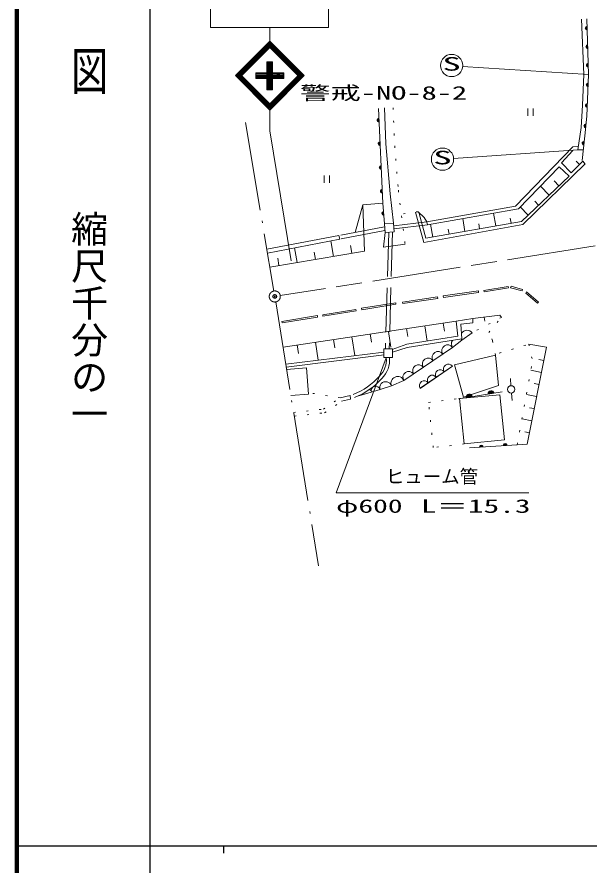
# Model space of a CAD drawing. Units: millimetres, scale not verified. Extents: x 40000 to 680000, y 20000 to 380000.
# Drawn here: x 40000 to 117504, y 202409 to 317200 of the extents above; entities that cross this region are included whole.
import ezdxf
from ezdxf.enums import TextEntityAlignment as Align

# ---------------------------------------------------------------- set-up
doc = ezdxf.new("R2010")
doc.units = ezdxf.units.MM
doc.header["$LTSCALE"] = 1000
doc.header["$PDMODE"] = 32
doc.header["$PDSIZE"] = 500
for name, pattern in [('CHAIN', [18.5, 12, -1.5, 3.5, -1.5]), ('DASHED', [7.5, 6, -1.5]), ('DOTTED', [1.75, 0.25, -1.5]), ('LONG_DASHED_DOTTED', [15.25, 12, -1.5, 0.25, -1.5])]:
    doc.linetypes.add(name, pattern=pattern)
for name, color, linetype, lineweight in [('M-BGD', 7, 'Continuous', 13), ('M-BMK', 2, 'CHAIN', 13), ('M-STR-HTXT', 7, 'Continuous', 13), ('M-STR-STR3', 7, 'Continuous', 13), ('M-STR-STRC', 7, 'Continuous', 13), ('M-TTL', 2, 'Continuous', 140), ('M-TTL-BAND', 7, 'Continuous', 25)]:
    doc.layers.add(name, color=color, linetype=linetype, lineweight=lineweight)
doc.layers.add('M-OTRS', color=6, linetype='Continuous')
doc.styles.add('@ＭＳ ゴシック', font='')
doc.styles.add('ＭＳ ゴシック', font='')
doc.styles.get('@ＭＳ ゴシック').set_extended_font_data('@MS Gothic')
doc.styles.get('ＭＳ ゴシック').set_extended_font_data('MS Gothic')

msp = doc.modelspace()

# ---------------------------------------------------------------- linework, layer by layer
at = {"layer": 'M-BGD'}
for p, q in [((116493, 316891), (116811, 309420)), ((117208, 316927), (117444, 309428)), ((116811, 309420), (116633, 305267)), ((117444, 309428), (117193, 303790)), ((88959, 304832), (89571, 292013)), ((89782, 304918), (89957, 300019)), ((109197, 303825), (109197, 304825)), ((109947, 304825), (109947, 303825)), ((116633, 305267), (116449, 302253)), ((117193, 303790), (116943, 301089)), ((116449, 302253), (115993, 299218)), ((116943, 301089), (116569, 297779)), ((89957, 300019), (90558, 293240)), ((115296, 299626), (107542, 291586)), ((116056, 299730), (115296, 299626)), ((115305, 299111), (113783, 297450)), ((115993, 299218), (116772, 299234)), ((113783, 297450), (115068, 296102)), ((115068, 296102), (116642, 297676)), ((115765, 297698), (116213, 297247)), ((116642, 297676), (116990, 297296)), ((107955, 291234), (113462, 296926)), ((108552, 289099), (116982, 297304)), ((113462, 296926), (114814, 295670)), ((81600, 294731), (81600, 295731)), ((82350, 295731), (82350, 294731)), ((114814, 295670), (108337, 289515)), ((110929, 294307), (112092, 293083)), ((112797, 294999), (113419, 294344)), ((90558, 293240), (91015, 289289)), ((86842, 291765), (85806, 288031)), ((86842, 291765), (87092, 285511)), ((89571, 292013), (89796, 289191)), ((107542, 291586), (95523, 289456)), ((110168, 292272), (110676, 291738)), ((93976, 290763), (95138, 286681)), ((95168, 290037), (94347, 290835)), ((95402, 287251), (94512, 290588)), ((95598, 289077), (107955, 291234)), ((104556, 290640), (104859, 288906)), ((108192, 291478), (109241, 290374)), ((89796, 289191), (91015, 289289)), ((91015, 289289), (91110, 288106)), ((95523, 289456), (95168, 290037)), ((108337, 289515), (95402, 287251)), ((95523, 289456), (95598, 289077)), ((100391, 289913), (100695, 288178)), ((106840, 289969), (106961, 289274)), ((89891, 288008), (89796, 289191)), ((95138, 286681), (108552, 289099)), ((96038, 289153), (96342, 287416)), ((98410, 288491), (98532, 287799)), ((102561, 289213), (102682, 288525)), ((73856, 285772), (83627, 287614)), ((83722, 287123), (73943, 285250)), ((83627, 287614), (83722, 287123)), ((89675, 286047), (89891, 288008)), ((91110, 288106), (89891, 288008)), ((77962, 283958), (77623, 285955)), ((82891, 284796), (82534, 286895)), ((85356, 285216), (85177, 286267)), ((92581, 286449), (89675, 286047)), ((87092, 285511), (74265, 283329)), ((80427, 284377), (80257, 285376)), ((75498, 283539), (75328, 284538)), ((102508, 280133), (97752, 279472)), ((102508, 280133), (102540, 279905)), ((106561, 280720), (103266, 280193)), ((103266, 280193), (103298, 279995)), ((106592, 280523), (103298, 279995)), ((106561, 280720), (106592, 280523)), ((106931, 280749), (106879, 280556)), ((106879, 280556), (108457, 280131)), ((106931, 280749), (108509, 280324)), ((108509, 280324), (108457, 280131)), ((96984, 279305), (92248, 278610)), ((97013, 279107), (92277, 278412)), ((96984, 279305), (97013, 279107)), ((97752, 279472), (97783, 279244)), ((102540, 279905), (97783, 279244)), ((109051, 279977), (108921, 279825)), ((108921, 279825), (110520, 278461)), ((109051, 279977), (110649, 278613)), ((91316, 278501), (86671, 277778)), ((91347, 278303), (86702, 277580)), ((91316, 278501), (91347, 278303)), ((92248, 278610), (92277, 278412)), ((110649, 278613), (110520, 278461)), ((80699, 276772), (75900, 275984)), ((80699, 276772), (80732, 276575)), ((85921, 277612), (81417, 276900)), ((81417, 276900), (81448, 276702)), ((85952, 277414), (81448, 276702)), ((85921, 277612), (85952, 277414)), ((86671, 277778), (86702, 277580)), ((101770, 276366), (105398, 276822)), ((105398, 276822), (105636, 276540)), ((75900, 275984), (75932, 275786)), ((80732, 276575), (75932, 275786)), ((99500, 276039), (76044, 272515)), ((97735, 275774), (97899, 274685)), ((99500, 276039), (101770, 276366)), ((99748, 273974), (99500, 276039)), ((101773, 275798), (100145, 275606)), ((100145, 275606), (100260, 273635)), ((101747, 276386), (101773, 275798)), ((103370, 276032), (103303, 276559)), ((90325, 274619), (90644, 272496)), ((92791, 275031), (92954, 273943)), ((95263, 275402), (95573, 273337)), ((101657, 274446), (100287, 273439)), ((82902, 273545), (83073, 272402)), ((85374, 273917), (85758, 271363)), ((87846, 274288), (88014, 273172)), ((92840, 272921), (99748, 273974)), ((100260, 273635), (92875, 272481)), ((100287, 273439), (99020, 272476)), ((77957, 272802), (78133, 271632)), ((80429, 273174), (80794, 270747)), ((90855, 272258), (89688, 272258)), ((89688, 272258), (89688, 271092)), ((90833, 272193), (92840, 272921)), ((90855, 271092), (90855, 272258)), ((92875, 272481), (90863, 271817)), ((99020, 272476), (92424, 267973)), ((111735, 272485), (109111, 259388)), ((109339, 272922), (111735, 272485)), ((89681, 271849), (76419, 270205)), ((89731, 271452), (76484, 269810)), ((89688, 271092), (90855, 271092)), ((99292, 270104), (104809, 271411)), ((104809, 271411), (105250, 267331)), ((94618, 266969), (98984, 269918)), ((94621, 266920), (98984, 269918)), ((100509, 265732), (99292, 270104)), ((111382, 270721), (110715, 270855)), ((76537, 269484), (79206, 269714)), ((79206, 269714), (79487, 266165)), ((111054, 269087), (109633, 269372)), ((92424, 267973), (90730, 267263)), ((110727, 267453), (110085, 267581)), ((89186, 266781), (86309, 265935)), ((90730, 267263), (89186, 266781)), ((99813, 265532), (105714, 266449)), ((105250, 267331), (100509, 265732)), ((79487, 266165), (77111, 265949)), ((83776, 265646), (85160, 265971)), ((83979, 265180), (85200, 265467)), ((85162, 265947), (85200, 265467)), ((99942, 265550), (105398, 266063)), ((100591, 259404), (99942, 265550)), ((105398, 266063), (106060, 259981)), ((110399, 265818), (109028, 266093)), ((110072, 264184), (109454, 264308)), ((109744, 262550), (108422, 262815)), ((109417, 260916), (108800, 261040)), ((106060, 259981), (100591, 259404)), ((107773, 259300), (101312, 258884)), ((109111, 259388), (107773, 259300))]:
    msp.add_line(p, q, dxfattribs=at)
at = {"layer": 'M-BGD', "linetype": 'DOTTED'}
for p, q in [((90959, 304908), (91175, 299745)), ((91175, 299745), (91668, 293741)), ((91668, 293741), (92581, 286449)), ((94347, 290835), (92070, 290529)), ((105636, 276540), (101657, 274446)), ((103915, 274489), (105636, 276540)), ((104438, 273400), (103915, 274489)), ((104809, 271411), (104438, 273400)), ((105341, 271690), (109339, 272922)), ((109339, 272922), (109860, 270602)), ((107773, 259300), (109860, 270602)), ((83776, 265646), (79472, 266355)), ((81507, 264118), (83776, 265646)), ((81685, 263635), (83979, 265180)), ((95764, 265012), (99942, 265550)), ((77483, 263661), (81507, 264118)), ((96400, 258910), (95764, 265012)), ((77564, 263166), (81685, 263635)), ((100591, 259404), (96400, 258910))]:
    msp.add_line(p, q, dxfattribs=at)
at = {"layer": 'M-BGD', "linetype": 'LONG_DASHED_DOTTED'}
for p, q in [((70981, 302903), (74806, 280107)), ((75051, 278627), (80854, 242922))]:
    msp.add_line(p, q, dxfattribs=at)
at = {"layer": 'M-BGD', "linetype": 'DASHED'}
for p, q in [((89570, 292015), (86842, 291765)), ((95523, 289456), (91045, 288917)), ((89787, 288806), (83627, 287614)), ((89827, 288305), (83722, 287123)), ((95598, 289077), (91076, 288533)), ((90360, 288046), (89931, 272316)), ((90861, 288086), (90431, 272302))]:
    msp.add_line(p, q, dxfattribs=at)
at = {"layer": 'M-BGD'}
for centre, radius, start, end in [((117248, 315677), 250, 91.7965, 271.7965), ((117248, 315677), 200, 91.7965, 271.7965), ((117248, 315677), 150, 91.7965, 271.7965), ((117248, 315677), 100, 91.7965, 271.7965), ((117248, 315677), 50, 91.7965, 271.7965), ((117326, 313177), 250, 91.7965, 271.7965), ((117326, 313177), 200, 91.7965, 271.7965), ((117326, 313177), 150, 91.7965, 271.7965), ((117326, 313177), 100, 91.7965, 271.7965), ((117326, 313177), 50, 91.7965, 271.7965), ((117404, 310677), 250, 91.7965, 271.7965), ((117404, 310677), 200, 91.7965, 271.7965), ((117404, 310677), 150, 91.7965, 271.7965), ((117404, 310677), 100, 91.7965, 271.7965), ((117404, 310677), 50, 91.7965, 271.7965), ((117381, 308018), 250, 87.45847, 267.45847), ((117381, 308018), 200, 87.45847, 267.45847), ((117381, 308018), 150, 87.45847, 267.45847), ((117381, 308018), 100, 87.45847, 267.45847), ((117381, 308018), 50, 87.45847, 267.45847), ((117256, 305200), 250, 87.45847, 267.45847), ((117256, 305200), 200, 87.45847, 267.45847), ((117256, 305200), 150, 87.45847, 267.45847), ((117256, 305200), 50, 87.45847, 267.45847), ((89035, 303230), 250, 92.73168, 272.73168), ((89035, 303230), 200, 92.73168, 272.73168), ((89035, 303230), 150, 92.73168, 272.73168), ((89035, 303230), 100, 92.73168, 272.73168), ((89035, 303230), 50, 92.73168, 272.73168), ((117068, 302440), 250, 84.70274, 264.70274), ((117068, 302440), 200, 84.70274, 264.70274), ((117068, 302440), 150, 84.70274, 264.70274), ((117068, 302440), 100, 84.70274, 264.70274), ((117068, 302440), 50, 84.70274, 264.70274), ((89188, 300025), 250, 92.73168, 272.73168), ((89188, 300025), 200, 92.73168, 272.73168), ((89188, 300025), 150, 92.73168, 272.73168), ((89188, 300025), 100, 92.73168, 272.73168), ((89188, 300025), 50, 92.73168, 272.73168), ((116809, 300117), 250, 82.13505, 262.13505), ((116809, 300117), 200, 82.13505, 262.13505), ((116809, 300117), 150, 82.13505, 262.13505), ((116809, 300117), 100, 82.13505, 262.13505), ((116809, 300117), 50, 82.13505, 262.13505), ((89341, 296820), 250, 92.73168, 272.73168), ((89341, 296820), 200, 92.73168, 272.73168), ((89341, 296820), 150, 92.73168, 272.73168), ((89341, 296820), 100, 92.73168, 272.73168), ((89341, 296820), 50, 92.73168, 272.73168), ((89494, 293616), 250, 92.73168, 272.73168), ((89494, 293616), 200, 92.73168, 272.73168), ((89494, 293616), 150, 92.73168, 272.73168), ((89494, 293616), 100, 92.73168, 272.73168), ((89494, 293616), 50, 92.73168, 272.73168), ((89683, 290602), 250, 94.57292, 274.57292), ((89683, 290602), 200, 94.57292, 274.57292), ((89683, 290602), 150, 94.57292, 274.57292), ((89683, 290602), 100, 94.57292, 274.57292), ((89683, 290602), 50, 94.57292, 274.57292), ((100972, 273943), 850, 36.30839, 148.75294), ((99654, 272958), 796, 144.97675, 217.26569), ((100972, 273943), 850, 204.02085, 215.16333), ((98361, 272026), 799, 34.31788, 214.31788), ((87043, 270754), 3000, 313.96529, 5.87396), ((87043, 270754), 3450, 313.96529, 5.87396), ((95722, 270224), 799, 34.31788, 214.31788), ((97042, 271125), 799, 34.31788, 214.31788), ((94403, 269324), 799, 34.31788, 214.31788), ((98439, 269543), 662, 34.49422, 214.49422), ((93084, 268423), 799, 34.31788, 214.31788), ((96257, 268044), 662, 34.49422, 214.49422), ((97348, 268794), 662, 34.49422, 214.49422), ((82288, 274586), 9090, 291.06022, 318.54581), ((82288, 274586), 9540, 291.06022, 318.54581), ((89958, 267022), 809, 17.33473, 197.33473), ((91577, 267618), 918, 22.72963, 202.72963), ((95166, 267295), 662, 34.49422, 214.49422), ((87429, 266265), 611, 16.39024, 56.65983), ((88600, 266609), 611, 16.39024, 196.39024), ((104238, 266219), 400, 8.83276, 188.83276), ((104238, 266219), 400, 8.83276, 188.83276), ((104238, 266219), 350, 8.83276, 188.83276), ((104238, 266219), 300, 8.83276, 188.83276), ((104238, 266219), 250, 8.83276, 188.83276), ((104238, 266219), 200, 8.83276, 188.83276), ((104238, 266219), 150, 8.83276, 188.83276), ((104238, 266219), 100, 8.83276, 188.83276), ((101288, 265761), 400, 8.83276, 188.83276), ((101288, 265761), 400, 8.83276, 188.83276), ((101288, 265761), 350, 8.83276, 188.83276), ((101288, 265761), 300, 8.83276, 188.83276), ((101288, 265761), 250, 8.83276, 188.83276), ((101288, 265761), 200, 8.83276, 188.83276), ((101288, 265761), 150, 8.83276, 188.83276), ((101288, 265761), 100, 8.83276, 188.83276), ((101288, 265761), 50, 8.83276, 188.83276), ((104238, 266219), 50, 8.83276, 188.83276), ((106158, 259196), 250, 3.68207, 183.68207), ((102927, 258988), 250, 3.68207, 183.68207), ((102927, 258988), 200, 3.68207, 183.68207), ((102927, 258988), 150, 3.68207, 183.68207), ((102927, 258988), 100, 3.68207, 183.68207), ((102927, 258988), 50, 3.68207, 183.68207), ((106158, 259196), 200, 3.68207, 183.68207), ((106158, 259196), 150, 3.68207, 183.68207), ((106158, 259196), 100, 3.68207, 183.68207), ((106158, 259196), 50, 3.68207, 183.68207)]:
    msp.add_arc(centre, radius, start, end, dxfattribs=at)
at = {"layer": 'M-BMK'}
msp.add_line((118331, 286209), (75671, 279484), dxfattribs=at)
msp.add_circle((74930, 279367), 750, dxfattribs=at)
msp.add_point((74930, 279367), dxfattribs=at)
at = {"layer": 'M-OTRS'}
msp.add_point((74930, 279367), dxfattribs=at)
at = {"layer": 'M-STR-HTXT'}
for p, q in [((117444, 309428), (100379, 310495)), ((115993, 299218), (99146, 298054)), ((90027, 271061), (83224, 252782)), ((83224, 252782), (109341, 252782))]:
    msp.add_line(p, q, dxfattribs=at)
for centre in [(98885, 310628), (97649, 297950)]:
    msp.add_circle(centre, 1500, dxfattribs=at)
at = {"layer": 'M-STR-STR3'}
for p, q in [((106920, 267289), (106841, 268286)), ((106999, 266293), (107078, 265296))]:
    msp.add_line(p, q, dxfattribs=at)
msp.add_circle((106960, 266791), 500, dxfattribs=at)
at = {"layer": 'M-STR-STRC'}
for p, q in [((66224, 315782), (66224, 320782)), ((82224, 320782), (82224, 315782)), ((82224, 315782), (66224, 315782)), ((74255, 315782), (74253, 313932)), ((74253, 313932), (69586, 309265)), ((74253, 313791), (69727, 309265)), ((74253, 313649), (69869, 309265)), ((74253, 313508), (70010, 309265)), ((74324, 313437), (70081, 309195)), ((74182, 313437), (78425, 309195)), ((74253, 313932), (78920, 309265)), ((74253, 313791), (78778, 309265)), ((74253, 313649), (78637, 309265)), ((74253, 313508), (78495, 309265)), ((74394, 313367), (70152, 309124)), ((74465, 313296), (70222, 309053)), ((74041, 313296), (78283, 309053)), ((74111, 313367), (78354, 309124)), ((73842, 307334), (73842, 311132)), ((73842, 311132), (74642, 311132)), ((73909, 311122), (73909, 310842)), ((73963, 311132), (73983, 307376)), ((74063, 311132), (74063, 307396)), ((74182, 311132), (74142, 307356)), ((74281, 311132), (74281, 307396)), ((74420, 311132), (74360, 307396)), ((74499, 311132), (74499, 307396)), ((74642, 311132), (74642, 307334)), ((73842, 311050), (73924, 307396)), ((74344, 310515), (74344, 310033)), ((74364, 311054), (74410, 310526)), ((74569, 311054), (74499, 307420)), ((69586, 309265), (74253, 304598)), ((69727, 309265), (74253, 304740)), ((69869, 309265), (74253, 304881)), ((70010, 309265), (74253, 305023)), ((70081, 309336), (74324, 305093)), ((70152, 309407), (74394, 305164)), ((70222, 309478), (74465, 305235)), ((76167, 309653), (72369, 309653)), ((72369, 309653), (72369, 308853)), ((72369, 309580), (76080, 309580)), ((72369, 309461), (76080, 309481)), ((72369, 309342), (76080, 309342)), ((72369, 309203), (76080, 309283)), ((72369, 309104), (76020, 309183)), ((72369, 309064), (76040, 309104)), ((72369, 308965), (76080, 309005)), ((72369, 308853), (76167, 308853)), ((72384, 309302), (73488, 309286)), ((78283, 309478), (74041, 305235)), ((78354, 309407), (74111, 305164)), ((78425, 309336), (74182, 305093)), ((78637, 309265), (74253, 304881)), ((78778, 309265), (74253, 304740)), ((78920, 309265), (74253, 304598)), ((78495, 309265), (74253, 305023)), ((74826, 308928), (75589, 308944)), ((75200, 309413), (76078, 309481)), ((75449, 308929), (76049, 309004)), ((75947, 308973), (76079, 308853)), ((76064, 309442), (76001, 309475)), ((76123, 308973), (76061, 309480)), ((76167, 308853), (76167, 309653)), ((74569, 307420), (74642, 307845)), ((74642, 307334), (73842, 307334)), ((74253, 301797), (74253, 304598)), ((74253, 301797), (77143, 284172))]:
    msp.add_line(p, q, dxfattribs=at)
at = {"layer": 'M-TTL'}
msp.add_line((40000, 380000), (40000, 20000), dxfattribs=at)
at = {"layer": 'M-TTL-BAND'}
for p, q in [((58000, 370000), (58000, 20000)), ((40000, 205000), (579000, 205000)), ((68000, 205000), (68000, 204000))]:
    msp.add_line(p, q, dxfattribs=at)

# ---------------------------------------------------------------- texts
at = {"layer": 'M-STR-HTXT', "style": 'ＭＳ ゴシック', "width": 2}
msp.add_text('S', height=1833, dxfattribs=at).set_placement((98885, 309378), align=Align.BOTTOM_CENTER)
at = {"layer": 'M-STR-HTXT', "style": 'ＭＳ ゴシック'}
for s, width, p in [('S', 2, (96399, 296700)), ('φ600', 1.6, (83224, 249532)), ('L＝15.3', 1.7, (94724, 249532))]:
    msp.add_text(s, height=1833, dxfattribs=dict(at, width=width)).set_placement(p, align=Align.BOTTOM_LEFT)
msp.add_text('ヒューム管', height=1833, dxfattribs=at).set_placement((89974, 253532), align=Align.BOTTOM_LEFT)
at = {"layer": 'M-STR-STRC', "style": 'ＭＳ ゴシック', "width": 1.65}
msp.add_text('警戒-NO-8-2', height=1833, dxfattribs=at).set_placement((78337, 305453), align=Align.BOTTOM_LEFT)
at = {"layer": 'M-TTL-BAND', "style": '@ＭＳ ゴシック', "width": 1.4}
msp.add_text('平  面  図', height=3666, rotation=270, dxfattribs=at).set_placement((49777, 306475), align=Align.MIDDLE_RIGHT)
at = {"layer": 'M-TTL-BAND', "style": '@ＭＳ ゴシック'}
msp.add_text('縮尺千分の一', height=3666, rotation=270, dxfattribs=at).set_placement((49777, 261030), align=Align.MIDDLE_RIGHT)

doc.saveas('drawing.dxf')
